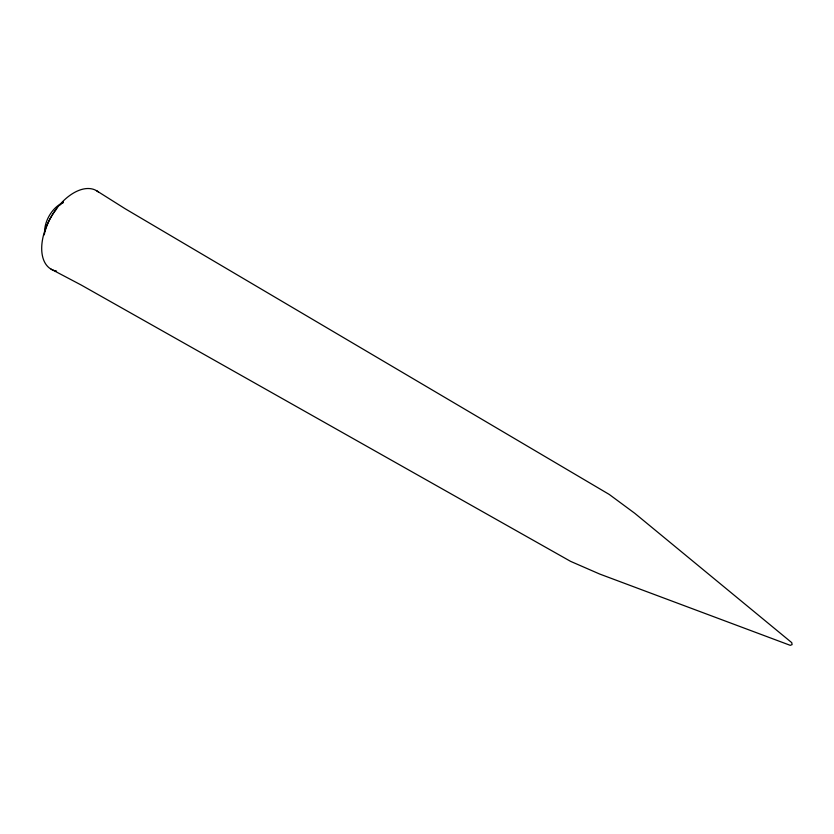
<?xml version="1.0" encoding="UTF-8"?>
<svg xmlns="http://www.w3.org/2000/svg" width="834" height="834" viewBox="0 0 834 834"><rect width="100%" height="100%" fill="white"/><g stroke="black" fill="none" stroke-linecap="round" stroke-linejoin="round"><path stroke-width="1.25" d="M51.093 269.163L81.075 284.957L570.602 561.365L599.719 574.053L790.225 645.328L792.081 644.619L791.768 642.66L634.789 513.317L609.237 494.437L125.1 208.708L96.431 190.642M56.545 271.071A45.338 26.177 -60 0 1 49.654 219.415A45.338 26.177 -60 0 1 98.308 191.924M44.692 231.091A22.007 12.708 -60 0 1 63.29 202.725M44.212 234.875A38.156 22.028 -60 0 1 56.785 208.698M59.954 205.07A38.156 22.028 -60 0 1 63.29 201.828"/></g></svg>
